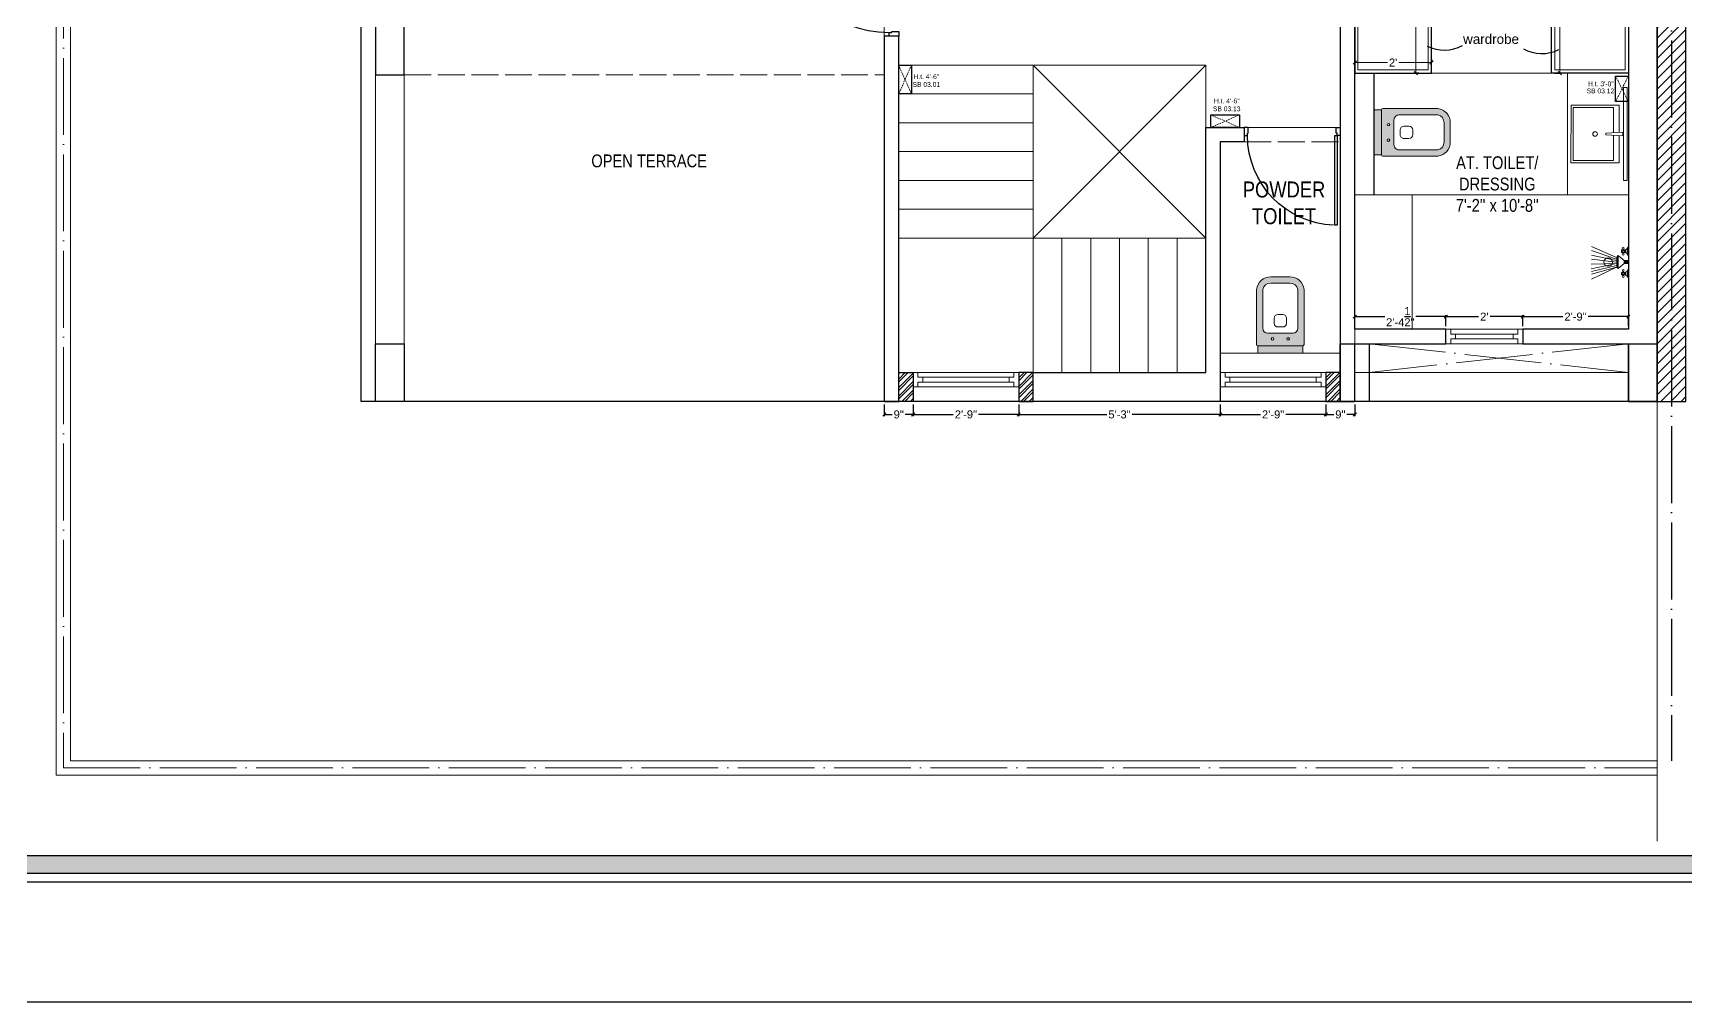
# Model space of a CAD drawing. Header units: millimetres. Extents: x 56222 to 3066687, y -650199 to -121287.
# Drawn here: x 149238 to 149755, y -177588 to -177285 of the extents above; entities that cross this region are included whole.
import ezdxf

# ---------------------------------------------------------------- set-up
doc = ezdxf.new("R2010")
doc.units = ezdxf.units.MM
doc.header["$MEASUREMENT"] = 0
doc.header["$PDMODE"] = 35
for name, pattern in [('ACAD_ISO02W100', [15, 12, -3]), ('ACAD_ISO04W100', [30, 24, -3, 0, -3]), ('DASHED', [0.75, 0.5, -0.25]), ('DASHED2', [0.375, 0.25, -0.125])]:
    doc.linetypes.add(name, pattern=pattern)
doc.layers.get('Defpoints').update_dxf_attribs({"color": 220})
doc.layers.add('AR DOOR', color=40, linetype='Continuous')
doc.layers.add('AR ELE-5', color=134, linetype='Continuous')
for name, color, linetype, lineweight in [('COLUMN', 1, 'Continuous', 30), ('dim05', 1, 'Continuous', 13), ('el', 7, 'Continuous', 20), ('ELEC-wires', 1, 'DASHED2', 13), ('Electrical', 84, 'Continuous', 30), ('ELEVATION ( SPIRAL STAIR )', 250, 'Continuous', 9), ('FIRST FLOOR', 7, 'Continuous', 9), ('FIRST FLOOR ( TEXT )', 7, 'Continuous', 9), ('FIRST FLOOR_( STAIR )', 251, 'Continuous', 9), ('FURNITURE', 32, 'Continuous', 9), ('GROUND FLOOR', 7, 'Continuous', 9), ('GROUND FLOOR  ( HATCH )', 251, 'Continuous', 9), ('GROUND FLOOR  ( PLINE )', 251, 'Continuous', 30), ('Labelling', 1, 'Continuous', 25), ('NAME PLATE', 7, 'Continuous', 25), ('SECOND FLOOR', 7, 'Continuous', 9), ('SECOND FLOOR  ( PLINE )', 251, 'Continuous', 30), ('SECOND FLOOR ( DW_RAIL )', 7, 'Continuous', 9), ('SECOND FLOOR ( PLine )', 7, 'Continuous', 30), ('SECOND FLOOR ( TEXT )', 7, 'Continuous', 9), ('UTILITY', 48, 'Continuous', 9), ('wall', 7, 'Continuous', 30), ('X_PLOT', 1, 'Continuous', 9), ('XX~SLAB ( BEAM )~ ( DIM )', 7, 'Continuous', 9), ('XX~STR BEAM', 5, 'ACAD_ISO02W100', 9)]:
    doc.layers.add(name, color=color, linetype=linetype, lineweight=lineweight)
doc.layers.add('XX~SLAB ( PLINE )', color=251, linetype='Continuous', plot=False)
doc.styles.add('Arial', font='arial.ttf')
doc.styles.add("Cn_BT_0'-0", font='swissc.ttf')
doc.styles.add('KATHA', font='swissc.ttf')
doc.styles.get("Standard").update_dxf_attribs({"font": 'arial.ttf', "height": 6})
doc.styles.add('style4', font='ARIALN.TTF')
doc.dimstyles.new('ISO-25', dxfattribs={"dimtxt": 2.5, "dimasz": 1, "dimexe": 0.5, "dimexo": 1, "dimtad": 0, "dimdec": 1, "dimlunit": 4, "dimtxsty": 'Standard', "dimblk": 'OBLIQUE', "dimcen": 2.5, "dimclrd": 1, "dimclre": 1, "dimclrt": 5, "dimadec": 0, "dimazin": 0, "dimtfac": 1, "dimtdec": 1, "dimtmove": 0, "dimatfit": 3, "dimfxl": 1, "dimlwd": -1, "dimarcsym": 0})

# ---------------------------------------------------------------- blocks, each defined once
blk = doc.blocks.new('LAYOUT FILE')
at = {"layer": 'NAME PLATE', "true_color": 0xd39e00}
h = blk.add_hatch(color=42, dxfattribs=at)
h.paths.add_polyline_path([(3346889.83, -513806.18), (3346889.83, -514260.7), (3347535.56, -514260.7), (3347535.56, -513806.18)])
h.paths.add_polyline_path([(3346894.36, -513810.71), (3347531.03, -513810.71), (3347531.03, -514256.17), (3346894.36, -514256.17)], flags=16)
at = {"layer": 'NAME PLATE', "color": 42, "true_color": 0xd39e00}
for points in [[(3346887.56, -513803.91), (3347537.83, -513803.91), (3347537.83, -514262.96), (3346887.56, -514262.96)], [(3346889.83, -513806.18), (3347535.56, -513806.18), (3347535.56, -514260.7), (3346889.83, -514260.7)], [(3346894.36, -513810.71), (3347531.03, -513810.71), (3347531.03, -514256.17), (3346894.36, -514256.17)]]:
    blk.add_lwpolyline(points, close=True, dxfattribs=at)
blk = doc.blocks.new('A$C3EC62B37')
at = {"layer": 'FURNITURE', "lineweight": 30, "ltscale": 0.25, "true_color": 0xffffff}
h = blk.add_hatch(color=7, dxfattribs=at)
h.dxf.hatch_style = 1
h.paths.add_polyline_path([(-12.22, 0), (-12.22, 2.35), (-26.26, 2.35), (-26.26, 0)])
h.paths.add_polyline_path([(-26.26, 2.35), (-12.22, 2.35, 0.414214), (-11.83, 2.74), (-11.83, 19.96, 0.388639), (-16.24, 23.87), (-22.38, 23.87, 0.379499), (-26.65, 19.96), (-26.65, 2.74, 0.414214)])
h.paths.add_polyline_path([(-15.35, 6.26), (-23.13, 6.26, -0.414214), (-24.7, 7.83), (-24.7, 19.96, -0.349567), (-22.37, 21.91), (-16.24, 21.91, -0.364948), (-13.78, 19.96), (-13.78, 7.83, -0.414214)], flags=16)
h.paths.add_polyline_path([(-18.46, 8.22), (-20.02, 8.22, -0.414214), (-21.2, 9.39), (-21.2, 10.96, -0.414214), (-20.02, 12.13), (-18.46, 12.13, -0.414214), (-17.28, 10.96), (-17.28, 9.39, -0.414214)], flags=0)
h.paths.add_polyline_path([(-22.06, 4.53, -1), (-21.27, 4.53, -1)], flags=16)
at = {"layer": 'FURNITURE', "color": 0, "linetype": 'ByBlock', "lineweight": -2}
for p, q in [((-22.24, 23.87), (-16.24, 23.87)), ((-22.24, 21.91), (-16.24, 21.91)), ((-26.65, 2.74), (-26.65, 19.96)), ((-24.7, 7.83), (-24.7, 19.96)), ((-13.78, 7.83), (-13.78, 19.96)), ((-11.83, 2.74), (-11.83, 19.96)), ((-21.2, 9.39), (-21.2, 10.96)), ((-20.02, 12.13), (-18.46, 12.13)), ((-17.28, 9.39), (-17.28, 10.96)), ((-23.13, 6.26), (-15.35, 6.26)), ((-20.02, 8.22), (-18.46, 8.22)), ((-26.26, 2.35), (-12.22, 2.35)), ((-26.26, 2.35), (-26.26, 0)), ((-26.26, 0), (-12.22, 0)), ((-26.26, 0), (-12.22, 0)), ((-12.22, 2.35), (-12.22, 0))]:
    blk.add_line(p, q, dxfattribs=at)
for centre in [(-21.66, 4.53), (-16.81, 4.53)]:
    blk.add_circle(centre, 0.391, dxfattribs=at)
for centre, radius, start, end in [((-22.31, 19.5), 4.37, 89.0873, 174.0395), ((-22.31, 19.48), 2.44, 88.437, 168.6348), ((-16.17, 19.5), 4.37, 5.9605, 90.9127), ((-16.17, 19.48), 2.44, 11.3652, 91.563), ((-20.02, 10.96), 1.17, 90, 180), ((-18.46, 10.96), 1.17, 0, 90), ((-23.13, 7.83), 1.57, 180, 270), ((-20.02, 9.39), 1.17, 180, 270), ((-18.46, 9.39), 1.17, 270, 0), ((-15.35, 7.83), 1.57, 270, 0), ((-26.26, 2.74), 0.391, 180, 270), ((-12.22, 2.74), 0.391, 270, 0)]:
    blk.add_arc(centre, radius, start, end, dxfattribs=at)
blk = doc.blocks.new('*U571')
for points in [[(-40, 0), (0, 0), (0, 30), (10, 30), (10, 100), (-40, 100)], [(0, 0), (0, -1120), (30, -1120), (30, 0)], [(1160, 0), (1120, 0), (1120, 30), (1110, 30), (1110, 100), (1160, 100)]]:
    blk.add_lwpolyline(points, close=True)
at = {"layer": 'AR ELE-5', "linetype": 'ByBlock', "ltscale": 15}
blk.add_arc((-2, 1), 1122, 272.373, 359.9653, dxfattribs=at)
blk = doc.blocks.new('*U255')
for points in [[(0, 0), (0, 1120), (-30, 1120), (-30, 0)], [(40, 0), (0, 0), (0, -30), (-10, -30), (-10, -100), (40, -100)], [(-1160, 0), (-1120, 0), (-1120, -30), (-1110, -30), (-1110, -100), (-1160, -100)]]:
    blk.add_lwpolyline(points, close=True)
at = {"layer": 'AR ELE-5', "linetype": 'ByBlock', "ltscale": 15}
blk.add_arc((2, -1), 1122, 92.373, 179.9653, dxfattribs=at)
blk = doc.blocks.new('_Oblique')
at = {"layer": 'wall', "color": 0, "lineweight": -2}
blk.add_line((-0.5, -0.5), (0.5, 0.5), dxfattribs=at)
blk = doc.blocks.new('*D690')
at = {"layer": 'Defpoints', "color": 0, "transparency": 16777216}
for p in [(149712.61, -177250.45), (149712.61, -177297.95), (149715.17, -177297.95)]:
    blk.add_point(p, dxfattribs=at)
at = {"layer": 'dim05', "color": 1, "linetype": 'Continuous', "lineweight": -2, "transparency": 16777216}
for p, q in [((149713.61, -177250.45), (149715.67, -177250.45)), ((149713.61, -177297.95), (149715.67, -177297.95))]:
    blk.add_line(p, q, dxfattribs=at)
at = {"layer": 'dim05', "color": 1, "linetype": 'Continuous', "transparency": 16777216}
for p, q in [((149715.17, -177250.45), (149715.17, -177272.38)), ((149715.17, -177297.95), (149715.17, -177276.03))]:
    blk.add_line(p, q, dxfattribs=at)
at = {"layer": 'dim05', "color": 1, "transparency": 16777216}
for p, rotation in [((149715.17, -177250.45), 90), ((149715.17, -177297.95), 270)]:
    blk.add_blockref('_Oblique', p, dxfattribs=dict(at, rotation=rotation))
at = {"layer": 'dim05', "color": 5, "lineweight": 25, "transparency": 16777216, "insert": (149715.17, -177274.2), "char_height": 2.5, "attachment_point": 5, "rotation": 90, "style": 'Arial'}
blk.add_mtext("4'", dxfattribs=at)
blk = doc.blocks.new('*D691')
at = {"layer": 'Defpoints', "color": 0, "transparency": 16777216}
for p in [(149672.11, -177250.45), (149670.21, -177297.95), (149672.11, -177297.95)]:
    blk.add_point(p, dxfattribs=at)
at = {"layer": 'dim05', "color": 1, "linetype": 'Continuous', "lineweight": -2, "transparency": 16777216}
for p, q in [((149671.11, -177250.45), (149669.71, -177250.45)), ((149671.11, -177297.95), (149669.71, -177297.95))]:
    blk.add_line(p, q, dxfattribs=at)
at = {"layer": 'dim05', "color": 1, "linetype": 'Continuous', "transparency": 16777216}
for p, q in [((149670.21, -177250.45), (149670.21, -177272.38)), ((149670.21, -177297.95), (149670.21, -177276.03))]:
    blk.add_line(p, q, dxfattribs=at)
at = {"layer": 'dim05', "color": 1, "transparency": 16777216}
for p, rotation in [((149670.21, -177250.45), 90), ((149670.21, -177297.95), 270)]:
    blk.add_blockref('_Oblique', p, dxfattribs=dict(at, rotation=rotation))
at = {"layer": 'dim05', "color": 5, "lineweight": 25, "transparency": 16777216, "insert": (149670.21, -177274.2), "char_height": 2.5, "attachment_point": 5, "rotation": 90, "style": 'Arial'}
blk.add_mtext("4'", dxfattribs=at)
blk = doc.blocks.new('*D692')
at = {"layer": 'Defpoints', "color": 0, "transparency": 16777216}
for p in [(149651.11, -177294.64), (149675.11, -177294.64), (149675.11, -177294.64)]:
    blk.add_point(p, dxfattribs=at)
at = {"layer": 'dim05', "color": 1, "linetype": 'Continuous', "lineweight": -2, "transparency": 16777216}
for p, q in [((149651.11, -177293.64), (149651.11, -177294.14)), ((149675.11, -177293.64), (149675.11, -177294.14))]:
    blk.add_line(p, q, dxfattribs=at)
at = {"layer": 'dim05', "color": 1, "linetype": 'Continuous', "transparency": 16777216}
for p, q in [((149651.11, -177294.64), (149661.31, -177294.64)), ((149675.11, -177294.64), (149664.9, -177294.64))]:
    blk.add_line(p, q, dxfattribs=at)
at = {"layer": 'dim05', "color": 1, "transparency": 16777216, "rotation": 180}
blk.add_blockref('_Oblique', (149651.11, -177294.64), dxfattribs=at)
at = {"layer": 'dim05', "color": 1, "transparency": 16777216}
blk.add_blockref('_Oblique', (149675.11, -177294.64), dxfattribs=at)
at = {"layer": 'dim05', "color": 5, "lineweight": 25, "transparency": 16777216, "insert": (149663.11, -177294.64), "char_height": 2.5, "attachment_point": 5, "style": 'Arial'}
blk.add_mtext("2'", dxfattribs=at)
blk = doc.blocks.new('A$C07311617')
at = {"layer": 'UTILITY'}
h = blk.add_hatch(color=7, dxfattribs=at)
h.paths.add_polyline_path([(-3.13, 2.02), (-3.13, 0), (-3.74, 0), (-3.74, 0.46), (-3.74, 1.42)])
h.paths.add_polyline_path([(-3.13, 0), (-3.13, -0.46), (-3.13, -2.02), (-3.74, -1.59), (-3.74, -0.46), (-3.74, 0)])
h = blk.add_hatch(color=7, dxfattribs=at)
h.paths.add_polyline_path([(0, 0.46), (0, 0), (-1.35, 0), (-1.35, 0.46)])
h.paths.add_polyline_path([(0, 0), (0, -0.46), (-1.35, -0.46), (-1.35, 0)])
at = {"layer": 'UTILITY', "color": 7}
for p, q in [((-3.74, 1.42), (-11.52, 4.9)), ((-3.74, 0.94), (-11.52, 3.66)), ((-3.74, 0.46), (-11.52, 2.15)), ((-3.74, 0), (-11.52, 0.93)), ((-3.13, 2.02), (-3.74, 1.42)), ((-3.13, -0.46), (-3.13, 2.02)), ((-1.35, 0.46), (-3.13, 2.02)), ((-3.13, 0.46), (-3.13, 1.42)), ((-1.74, 3.79), (-1.74, 4.05)), ((-1.74, 2.99), (-1.74, 2.72)), ((-1.47, 3.79), (-1.47, 4.05)), ((-1.47, 2.99), (-1.47, 2.72)), ((-1.35, -0.46), (-1.35, 0.46)), ((-1.35, 0.46), (0, 0.46)), ((-0.8, 3.9), (-0.8, 2.88)), ((-0.27, 2.44), (-0.27, 4.33)), ((0, -0.46), (0, 0.46)), ((-3.74, -0.46), (-11.62, -0.61)), ((-3.74, -0.46), (-11.57, -2.09)), ((-3.74, -1.03), (-11.52, -2.96)), ((-3.74, -1.59), (-11.52, -5.3)), ((-3.74, -1.59), (-11.52, -3.73)), ((-3.74, -1.59), (-3.13, -2.02)), ((-3.13, -0.46), (-3.13, -2.02)), ((-1.35, -0.46), (-3.13, -2.02)), ((-1.74, -3.22), (-1.74, -2.95)), ((-1.74, -4.02), (-1.74, -4.29)), ((-1.47, -3.22), (-1.47, -2.95)), ((-1.47, -4.02), (-1.47, -4.29)), ((-1.35, -0.46), (0, -0.46)), ((-0.8, -4.13), (-0.8, -3.11)), ((-0.27, -2.68), (-0.27, -4.56))]:
    blk.add_line(p, q, dxfattribs=at)
for points in [[(-1.35, 0.46), (-3.13, 2.02)], [(-3.13, -2.02), (-1.35, -0.46)]]:
    blk.add_lwpolyline(points, dxfattribs=at)
for points in [[(-1.07, 2.99), (-2.14, 2.99), (-2.14, 3.79), (-1.07, 3.79)], [(-1.07, -3.22), (-2.14, -3.22), (-2.14, -4.02), (-1.07, -4.02)]]:
    blk.add_lwpolyline(points, close=True, dxfattribs=at)
for centre, radius in [((-6.31, 0), 1.33), ((-1.6, 4.32), 0.298), ((-1.6, 3.39), 0.298), ((-1.6, 2.45), 0.298), ((-1.6, -2.69), 0.298), ((-1.6, -3.62), 0.298), ((-1.6, -4.55), 0.298)]:
    blk.add_circle(centre, radius, dxfattribs=at)
for centre, start, end in [((-1.47, 5.26), 285.2551, 344.7449), ((-1.47, 1.52), 15.2551, 74.7449), ((-1.47, -1.75), 285.2551, 344.7449), ((-1.47, -5.49), 15.2551, 74.7449)]:
    blk.add_arc(centre, 1.52, start, end, dxfattribs=at)
blk = doc.blocks.new('*D696')
at = {"layer": 'Defpoints', "color": 0, "transparency": 16777216}
for p in [(149504.11, -177400.45), (149513.11, -177400.45), (149513.11, -177404.55)]:
    blk.add_point(p, dxfattribs=at)
at = {"layer": 'dim05', "color": 5, "linetype": 'Continuous', "lineweight": -2, "transparency": 16777216}
for p, q in [((149504.11, -177401.45), (149504.11, -177405.05)), ((149513.11, -177401.45), (149513.11, -177405.05))]:
    blk.add_line(p, q, dxfattribs=at)
at = {"layer": 'dim05', "color": 5, "linetype": 'Continuous', "lineweight": 30, "transparency": 16777216}
for p, q in [((149504.11, -177404.55), (149506.54, -177404.55)), ((149513.11, -177404.55), (149510.67, -177404.55))]:
    blk.add_line(p, q, dxfattribs=at)
at = {"layer": 'dim05', "color": 5, "lineweight": 30, "transparency": 16777216, "rotation": 180}
blk.add_blockref('_Oblique', (149504.11, -177404.55), dxfattribs=at)
at = {"layer": 'dim05', "color": 5, "lineweight": 30, "transparency": 16777216}
blk.add_blockref('_Oblique', (149513.11, -177404.55), dxfattribs=at)
at = {"layer": 'dim05', "color": 5, "lineweight": 30, "transparency": 16777216, "insert": (149508.61, -177404.55), "char_height": 2.5, "attachment_point": 5, "style": 'Arial'}
blk.add_mtext('9"', dxfattribs=at)
blk = doc.blocks.new('*D697')
at = {"layer": 'Defpoints', "color": 0, "transparency": 16777216}
for p in [(149513.11, -177400.45), (149546.11, -177400.45), (149546.11, -177404.55)]:
    blk.add_point(p, dxfattribs=at)
at = {"layer": 'dim05', "color": 5, "linetype": 'Continuous', "lineweight": -2, "transparency": 16777216}
for p, q in [((149513.11, -177401.45), (149513.11, -177405.05)), ((149546.11, -177401.45), (149546.11, -177405.05))]:
    blk.add_line(p, q, dxfattribs=at)
at = {"layer": 'dim05', "color": 5, "linetype": 'Continuous', "lineweight": 30, "transparency": 16777216}
for p, q in [((149513.11, -177404.55), (149525.64, -177404.55)), ((149546.11, -177404.55), (149533.57, -177404.55))]:
    blk.add_line(p, q, dxfattribs=at)
at = {"layer": 'dim05', "color": 5, "lineweight": 30, "transparency": 16777216, "rotation": 180}
blk.add_blockref('_Oblique', (149513.11, -177404.55), dxfattribs=at)
at = {"layer": 'dim05', "color": 5, "lineweight": 30, "transparency": 16777216}
blk.add_blockref('_Oblique', (149546.11, -177404.55), dxfattribs=at)
at = {"layer": 'dim05', "color": 5, "lineweight": 30, "transparency": 16777216, "insert": (149529.61, -177404.55), "char_height": 2.5, "attachment_point": 5, "style": 'Arial'}
blk.add_mtext('2\'-9"', dxfattribs=at)
blk = doc.blocks.new('*D698')
at = {"layer": 'Defpoints', "color": 0, "transparency": 16777216}
for p in [(149546.11, -177400.45), (149609.11, -177400.45), (149609.11, -177404.55)]:
    blk.add_point(p, dxfattribs=at)
at = {"layer": 'dim05', "color": 5, "linetype": 'Continuous', "lineweight": -2, "transparency": 16777216}
for p, q in [((149546.11, -177401.45), (149546.11, -177405.05)), ((149609.11, -177401.45), (149609.11, -177405.05))]:
    blk.add_line(p, q, dxfattribs=at)
at = {"layer": 'dim05', "color": 5, "linetype": 'Continuous', "lineweight": 30, "transparency": 16777216}
for p, q in [((149546.11, -177404.55), (149573.66, -177404.55)), ((149609.11, -177404.55), (149581.55, -177404.55))]:
    blk.add_line(p, q, dxfattribs=at)
at = {"layer": 'dim05', "color": 5, "lineweight": 30, "transparency": 16777216, "rotation": 180}
blk.add_blockref('_Oblique', (149546.11, -177404.55), dxfattribs=at)
at = {"layer": 'dim05', "color": 5, "lineweight": 30, "transparency": 16777216}
blk.add_blockref('_Oblique', (149609.11, -177404.55), dxfattribs=at)
at = {"layer": 'dim05', "color": 5, "lineweight": 30, "transparency": 16777216, "insert": (149577.61, -177404.55), "char_height": 2.5, "attachment_point": 5, "style": 'Arial'}
blk.add_mtext('5\'-3"', dxfattribs=at)
blk = doc.blocks.new('*D699')
at = {"layer": 'Defpoints', "color": 0, "transparency": 16777216}
for p in [(149609.11, -177400.45), (149642.11, -177400.45), (149642.11, -177404.55)]:
    blk.add_point(p, dxfattribs=at)
at = {"layer": 'dim05', "color": 5, "linetype": 'Continuous', "lineweight": -2, "transparency": 16777216}
for p, q in [((149609.11, -177401.45), (149609.11, -177405.05)), ((149642.11, -177401.45), (149642.11, -177405.05))]:
    blk.add_line(p, q, dxfattribs=at)
at = {"layer": 'dim05', "color": 5, "linetype": 'Continuous', "lineweight": 30, "transparency": 16777216}
for p, q in [((149609.11, -177404.55), (149621.64, -177404.55)), ((149642.11, -177404.55), (149629.57, -177404.55))]:
    blk.add_line(p, q, dxfattribs=at)
at = {"layer": 'dim05', "color": 5, "lineweight": 30, "transparency": 16777216, "rotation": 180}
blk.add_blockref('_Oblique', (149609.11, -177404.55), dxfattribs=at)
at = {"layer": 'dim05', "color": 5, "lineweight": 30, "transparency": 16777216}
blk.add_blockref('_Oblique', (149642.11, -177404.55), dxfattribs=at)
at = {"layer": 'dim05', "color": 5, "lineweight": 30, "transparency": 16777216, "insert": (149625.61, -177404.55), "char_height": 2.5, "attachment_point": 5, "style": 'Arial'}
blk.add_mtext('2\'-9"', dxfattribs=at)
blk = doc.blocks.new('*D700')
at = {"layer": 'Defpoints', "color": 0, "transparency": 16777216}
for p in [(149642.11, -177400.45), (149651.11, -177400.45), (149651.11, -177404.55)]:
    blk.add_point(p, dxfattribs=at)
at = {"layer": 'dim05', "color": 5, "linetype": 'Continuous', "lineweight": -2, "transparency": 16777216}
for p, q in [((149642.11, -177401.45), (149642.11, -177405.05)), ((149651.11, -177401.45), (149651.11, -177405.05))]:
    blk.add_line(p, q, dxfattribs=at)
at = {"layer": 'dim05', "color": 5, "linetype": 'Continuous', "lineweight": 30, "transparency": 16777216}
for p, q in [((149642.11, -177404.55), (149644.54, -177404.55)), ((149651.11, -177404.55), (149648.67, -177404.55))]:
    blk.add_line(p, q, dxfattribs=at)
at = {"layer": 'dim05', "color": 5, "lineweight": 30, "transparency": 16777216, "rotation": 180}
blk.add_blockref('_Oblique', (149642.11, -177404.55), dxfattribs=at)
at = {"layer": 'dim05', "color": 5, "lineweight": 30, "transparency": 16777216}
blk.add_blockref('_Oblique', (149651.11, -177404.55), dxfattribs=at)
at = {"layer": 'dim05', "color": 5, "lineweight": 30, "transparency": 16777216, "insert": (149646.61, -177404.55), "char_height": 2.5, "attachment_point": 5, "style": 'Arial'}
blk.add_mtext('9"', dxfattribs=at)
blk = doc.blocks.new('*D701')
at = {"layer": 'Defpoints', "color": 0, "transparency": 16777216}
for p in [(149651.11, -177377.95), (149679.6, -177374.01), (149679.6, -177377.95)]:
    blk.add_point(p, dxfattribs=at)
at = {"layer": 'dim05', "color": 5, "linetype": 'Continuous', "lineweight": -2, "transparency": 16777216}
for p, q in [((149651.11, -177376.95), (149651.11, -177373.51)), ((149679.6, -177376.95), (149679.6, -177373.51))]:
    blk.add_line(p, q, dxfattribs=at)
at = {"layer": 'dim05', "color": 5, "linetype": 'Continuous', "lineweight": 30, "transparency": 16777216}
for p, q in [((149651.11, -177374.01), (149660.47, -177374.01)), ((149679.6, -177374.01), (149670.23, -177374.01))]:
    blk.add_line(p, q, dxfattribs=at)
at = {"layer": 'dim05', "color": 5, "lineweight": 30, "transparency": 16777216, "rotation": 180}
blk.add_blockref('_Oblique', (149651.11, -177374.01), dxfattribs=at)
at = {"layer": 'dim05', "color": 5, "lineweight": 30, "transparency": 16777216}
blk.add_blockref('_Oblique', (149679.6, -177374.01), dxfattribs=at)
at = {"layer": 'dim05', "color": 5, "lineweight": 30, "transparency": 16777216, "insert": (149665.35, -177374.01), "char_height": 2.5, "attachment_point": 5, "style": 'Arial'}
blk.add_mtext('2\'-4{\\H1x;\\S1/2;}"', dxfattribs=at)
blk = doc.blocks.new('*D702')
at = {"layer": 'Defpoints', "color": 0, "transparency": 16777216}
for p in [(149679.6, -177377.95), (149703.6, -177374.01), (149703.6, -177377.95)]:
    blk.add_point(p, dxfattribs=at)
at = {"layer": 'dim05', "color": 5, "linetype": 'Continuous', "lineweight": -2, "transparency": 16777216}
for p, q in [((149679.6, -177376.95), (149679.6, -177373.51)), ((149703.6, -177376.95), (149703.6, -177373.51))]:
    blk.add_line(p, q, dxfattribs=at)
at = {"layer": 'dim05', "color": 5, "linetype": 'Continuous', "lineweight": 30, "transparency": 16777216}
for p, q in [((149679.6, -177374.01), (149689.8, -177374.01)), ((149703.6, -177374.01), (149693.4, -177374.01))]:
    blk.add_line(p, q, dxfattribs=at)
at = {"layer": 'dim05', "color": 5, "lineweight": 30, "transparency": 16777216, "rotation": 180}
blk.add_blockref('_Oblique', (149679.6, -177374.01), dxfattribs=at)
at = {"layer": 'dim05', "color": 5, "lineweight": 30, "transparency": 16777216}
blk.add_blockref('_Oblique', (149703.6, -177374.01), dxfattribs=at)
at = {"layer": 'dim05', "color": 5, "lineweight": 30, "transparency": 16777216, "insert": (149691.6, -177374.01), "char_height": 2.5, "attachment_point": 5, "style": 'Arial'}
blk.add_mtext("2'", dxfattribs=at)
blk = doc.blocks.new('*D703')
at = {"layer": 'Defpoints', "color": 0, "transparency": 16777216}
for p in [(149703.6, -177377.95), (149736.61, -177374.01), (149736.61, -177377.95)]:
    blk.add_point(p, dxfattribs=at)
at = {"layer": 'dim05', "color": 5, "linetype": 'Continuous', "lineweight": -2, "transparency": 16777216}
for p, q in [((149703.6, -177376.95), (149703.6, -177373.51)), ((149736.61, -177376.95), (149736.61, -177373.51))]:
    blk.add_line(p, q, dxfattribs=at)
at = {"layer": 'dim05', "color": 5, "linetype": 'Continuous', "lineweight": 30, "transparency": 16777216}
for p, q in [((149703.6, -177374.01), (149716.13, -177374.01)), ((149736.61, -177374.01), (149724.07, -177374.01))]:
    blk.add_line(p, q, dxfattribs=at)
at = {"layer": 'dim05', "color": 5, "lineweight": 30, "transparency": 16777216, "rotation": 180}
blk.add_blockref('_Oblique', (149703.6, -177374.01), dxfattribs=at)
at = {"layer": 'dim05', "color": 5, "lineweight": 30, "transparency": 16777216}
blk.add_blockref('_Oblique', (149736.61, -177374.01), dxfattribs=at)
at = {"layer": 'dim05', "color": 5, "lineweight": 30, "transparency": 16777216, "insert": (149720.1, -177374.01), "char_height": 2.5, "attachment_point": 5, "style": 'Arial'}
blk.add_mtext('2\'-9"', dxfattribs=at)
blk = doc.blocks.new('6616')
at = {"color": 242, "linetype": 'DASHED', "true_color": 0xcd2027}
for p, q in [((386784.79, -36915.77), (386775.78, -36911.78)), ((386784.79, -36911.78), (386775.78, -36915.77))]:
    blk.add_line(p, q, dxfattribs=at)
at = {"layer": 'ELEC-wires', "color": 5, "linetype": 'ByBlock', "lineweight": 30, "ltscale": 4}
blk.add_lwpolyline([(386775.78, -36911.78), (386784.79, -36911.78), (386784.79, -36915.77), (386775.78, -36915.77)], close=True, dxfattribs=at)

msp = doc.modelspace()

# ---------------------------------------------------------------- hatches: boundary and pattern name
at = {"layer": 'GROUND FLOOR  ( HATCH )'}
h = msp.add_hatch(dxfattribs=at)
h.set_pattern_fill('ANSI31', color=6, scale=18, style=0)
h.set_pattern_definition([(45, (33213.9193, -14781.2783), (-1.590990258, 1.590990258), [])])
h.paths.add_polyline_path([(149754.6053, -177056.9526), (149745.6053, -177056.9526), (149745.6053, -177400.4527), (149754.6053, -177400.4527)])
at = {"layer": 'GROUND FLOOR  ( PLINE )', "lineweight": 5}
h = msp.add_hatch(dxfattribs=at)
h.set_pattern_fill('ANSI32', color=3, scale=5)
h.set_pattern_definition([(45, (276.9617, -13.41), (-1.325825215, 1.325825215), []), (45, (277.8456, -13.41), (-1.325825215, 1.325825215), [])])
h.paths.add_polyline_path([(149513.1053, -177391.4526), (149508.6053, -177391.4526), (149508.6053, -177400.4526), (149513.1053, -177400.4526)])
h.paths.add_polyline_path([(149550.6053, -177391.4526), (149546.1053, -177391.4526), (149546.1053, -177400.4526), (149550.6053, -177400.4526)])
h.paths.add_polyline_path([(149646.6052, -177391.4526), (149646.6052, -177400.4526)], flags=17)
h = msp.add_hatch(dxfattribs=at)
h.set_pattern_fill('ANSI32', color=3, scale=5)
h.set_pattern_definition([(45, (372.9617, -13.41), (-1.325825215, 1.325825215), []), (45, (373.8456, -13.41), (-1.325825215, 1.325825215), [])])
h.paths.add_polyline_path([(149646.6053, -177391.4526), (149642.1053, -177391.4526), (149642.1053, -177400.4526), (149646.6053, -177400.4526)])
h.paths.add_polyline_path([(149742.6052, -177391.4526), (149742.6052, -177400.4526)], flags=17)

# ---------------------------------------------------------------- linework, layer by layer
at = {"layer": 'COLUMN', "elevation": -0.1256}
for points in [[(149345.1053, -177382.4526), (149354.1053, -177382.4526), (149354.1053, -177400.4526), (149345.1053, -177400.4526)], [(149646.6053, -177382.4526), (149655.6053, -177382.4526), (149655.6053, -177400.4526), (149646.6053, -177400.4526)], [(149736.6053, -177382.4526), (149745.6053, -177382.4526), (149745.6053, -177400.4526), (149736.6053, -177400.4526)]]:
    msp.add_lwpolyline(points, close=True, dxfattribs=at)
at = {"layer": 'ELEVATION ( SPIRAL STAIR )', "color": 5, "elevation": -0.1256}
msp.add_lwpolyline([(149735.058, -177331.5123), (149736.2145, -177331.5123), (149736.2145, -177302.4134), (149735.058, -177302.4134)], close=True, dxfattribs=at)
at = {"layer": 'FIRST FLOOR', "color": 1}
msp.add_line((149550.6053, -177391.4526, -0.1256), (149550.6053, -177400.4526, -0.1256), dxfattribs=at)
at = {"layer": 'FIRST FLOOR_( STAIR )'}
for p, q in [((149550.6053, -177295.4526, -0.1256), (149508.6053, -177295.4526, -0.1256)), ((149550.6053, -177295.4526, -0.1256), (149550.6053, -177391.4526, -0.1256)), ((149550.6053, -177304.4526, -0.1256), (149508.6053, -177304.4526, -0.1256)), ((149550.6053, -177313.4526, -0.1256), (149508.6053, -177313.4526, -0.1256)), ((149550.6053, -177322.4526, -0.1256), (149508.6053, -177322.4526, -0.1256)), ((149550.6053, -177331.4526, -0.1256), (149508.6053, -177331.4526, -0.1256)), ((149550.6053, -177340.4526, -0.1256), (149508.6053, -177340.4526, -0.1256)), ((149604.6053, -177349.4526, -0.1256), (149508.6053, -177349.4526, -0.1256)), ((149559.6053, -177349.4526, -0.1256), (149559.6053, -177391.4526, -0.1256)), ((149568.6053, -177349.4526, -0.1256), (149568.6053, -177391.4526, -0.1256)), ((149577.6053, -177349.4526, -0.1256), (149577.6053, -177391.4526, -0.1256)), ((149586.6053, -177349.4526, -0.1256), (149586.6053, -177391.4526, -0.1256)), ((149595.6053, -177349.4526, -0.1256), (149595.6053, -177391.4526, -0.1256))]:
    msp.add_line(p, q, dxfattribs=at)
at = {"layer": 'FURNITURE'}
msp.add_line((149717.6053, -177335.9526, -0.1256), (149717.6053, -177297.9526, -0.1256), dxfattribs=at)
at = {"layer": 'FURNITURE', "lineweight": 30, "elevation": -0.1256}
msp.add_lwpolyline([(149651.1053, -177250.4527), (149651.1053, -177297.9526), (149675.1053, -177297.9526), (149675.1053, -177250.4526), (149651.1053, -177250.4526)], dxfattribs=at)
at = {"layer": 'FURNITURE', "elevation": -0.1256}
for points in [[(149652.1053, -177251.4526), (149652.1053, -177296.9526), (149674.1053, -177296.9526), (149674.1053, -177251.4526)], [(149735.6053, -177251.4526), (149735.6053, -177296.9526), (149713.6053, -177296.9526), (149713.6053, -177251.4526)], [(149729.5641, -177316.6735), (149729.5637, -177317.2451), (149734.8605, -177317.5029), (149734.8612, -177316.4227)], [(149651.1053, -177335.9526), (149669.1053, -177335.9526), (149669.1053, -177377.9526), (149651.1053, -177377.9526)]]:
    msp.add_lwpolyline(points, close=True, dxfattribs=at)
at = {"layer": 'FURNITURE', "lineweight": 30, "elevation": -0.1256}
msp.add_lwpolyline([(149712.6053, -177250.4526), (149736.6053, -177250.4526), (149736.6053, -177297.9526), (149712.6053, -177297.9526)], close=True, dxfattribs=at)
at = {"layer": 'FURNITURE', "elevation": -0.1256}
for points in [[(149733.7803, -177317.4504), (149733.7658, -177325.9614), (149718.6719, -177325.9526), (149718.6925, -177307.9527), (149733.7864, -177307.9614), (149733.7809, -177316.4738)], [(149731.9799, -177317.3627), (149731.9659, -177325.24), (149719.3925, -177325.233), (149719.4122, -177308.6733), (149731.9855, -177308.6804), (149731.9804, -177316.5591)]]:
    msp.add_lwpolyline(points, dxfattribs=at)
at = {"layer": 'FURNITURE'}
msp.add_circle((149726.2188, -177316.957, -0.1256), 0.7202, dxfattribs=at)
at = {"layer": 'GROUND FLOOR'}
for p, q in [((149745.6052, -177016.9038, -0.1256), (149745.6052, -177537.8366, -0.1256)), ((149245.3553, -177050.2026, -0.1256), (149245.3553, -177517.2026, -0.1256)), ((149249.8553, -177054.7026, -0.1256), (149249.8553, -177512.7026, -0.1256)), ((149651.1053, -177297.9526, -0.1256), (149736.6053, -177297.9526, -0.1256)), ((149651.1053, -177335.9526, -0.1256), (149736.6053, -177335.9526, -0.1256)), ((149249.8553, -177512.7026, -0.1256), (149745.6053, -177512.7026, -0.1256)), ((149245.3553, -177517.2026, -0.1256), (149745.6053, -177517.2026, -0.1256))]:
    msp.add_line(p, q, dxfattribs=at)
at = {"layer": 'GROUND FLOOR', "color": 1, "linetype": 'ACAD_ISO04W100'}
msp.add_line((149750.1053, -177016.9038, -0.1256), (149750.1053, -177400.4526, -0.1256), dxfattribs=at)
at = {"layer": 'GROUND FLOOR', "color": 1, "linetype": 'ACAD_ISO04W100', "elevation": -0.1256}
msp.add_lwpolyline([(149745.6052, -177052.4526), (149247.6053, -177052.4526), (149247.6053, -177514.9526), (149745.6053, -177514.9526)], dxfattribs=at)
at = {"layer": 'GROUND FLOOR', "color": 6, "lineweight": 30, "elevation": -0.1256}
msp.add_lwpolyline([(149754.6053, -177056.9526), (149745.6053, -177056.9526), (149745.6053, -177400.4527), (149754.6053, -177400.4527)], close=True, dxfattribs=at)
at = {"layer": 'GROUND FLOOR  ( PLINE )', "elevation": -0.1256}
msp.add_lwpolyline([(149657.1053, -177297.9526), (149657.1053, -177335.9526)], dxfattribs=at)
at = {"layer": 'GROUND FLOOR  ( PLINE )', "color": 3, "elevation": -0.1256}
for points in [[(149508.6053, -177391.4526), (149513.1053, -177391.4526), (149513.1053, -177400.4526), (149508.6053, -177400.4526)], [(149550.6053, -177391.4526), (149546.1053, -177391.4526), (149546.1053, -177400.4526), (149550.6053, -177400.4526)], [(149646.6053, -177391.4526), (149642.1053, -177391.4526), (149642.1053, -177400.4526), (149646.6053, -177400.4526)]]:
    msp.add_lwpolyline(points, close=True, dxfattribs=at)
at = {"layer": 'Labelling', "color": 1}
for centre, start, end in [((149679.0964, -177278.8894, -0.0564), 243.327677, 298.632473), ((149709.5088, -177279.9831, -0.0564), 241.367527, 296.672323)]:
    msp.add_arc(centre, 11.8685, start, end, dxfattribs=at)
at = {"layer": 'SECOND FLOOR'}
for p, q in [((149345.1053, -177089.9526, -0.1256), (149345.1053, -177400.4526, -0.1256)), ((149354.1053, -177400.4526, -0.1256), (149354.1053, -177250.4526, -0.1256)), ((149504.1053, -177400.4526, -0.1256), (149504.1053, -177250.4526, -0.1256)), ((149646.6053, -177250.4526, -0.1256), (149646.6053, -177400.4526, -0.1256)), ((149651.1053, -177250.4526, -0.1256), (149651.1053, -177400.4526, -0.1256)), ((149736.6053, -177250.4526, -0.1256), (149736.6053, -177377.9526, -0.1256)), ((149504.1053, -177286.4526, -0.1256), (149508.6053, -177286.4526, -0.1256)), ((149508.6053, -177400.4526, -0.1256), (149508.6053, -177286.4526, -0.1256)), ((149354.1053, -177298.4526, -0.1256), (149345.1053, -177298.4526, -0.1256)), ((149604.6053, -177314.9526, -0.1256), (149604.6053, -177391.4526, -0.1256)), ((149646.6053, -177314.9526, -0.1256), (149604.6053, -177314.9526, -0.1256)), ((149616.6053, -177319.4526, -0.1256), (149609.1053, -177319.4526, -0.1256)), ((149609.1053, -177319.4526, -0.1256), (149609.1053, -177400.4526, -0.1256)), ((149651.1053, -177377.9526, -0.1256), (149736.6053, -177377.9526, -0.1256)), ((149651.1053, -177382.4526, -0.1256), (149736.6053, -177382.4526, -0.1256)), ((149736.6053, -177382.4526, -0.1256), (149736.6053, -177400.4526, -0.1256)), ((149646.6053, -177385.4526, -0.1256), (149609.1053, -177385.4526, -0.1256)), ((149604.6053, -177391.4526, -0.1256), (149508.6053, -177391.4526, -0.1256)), ((149646.6053, -177391.4526, -0.1256), (149609.1053, -177391.4526, -0.1256)), ((149736.6053, -177391.4526, -0.1256), (149651.1053, -177391.4526, -0.1256)), ((149745.6053, -177400.4526, -0.1256), (149345.1053, -177400.4526, -0.1256))]:
    msp.add_line(p, q, dxfattribs=at)
at = {"layer": 'SECOND FLOOR', "linetype": 'ACAD_ISO02W100', "ltscale": 0.7}
msp.add_line((149616.6053, -177319.4526, -0.1256), (149646.6053, -177319.4526, -0.1256), dxfattribs=at)
at = {"layer": 'SECOND FLOOR', "color": 1, "linetype": 'ACAD_ISO04W100'}
for p, q in [((149655.6053, -177382.4526, -0.1256), (149736.6053, -177391.4526, -0.1256)), ((149736.6053, -177382.4526, -0.1256), (149655.6053, -177391.4526, -0.1256))]:
    msp.add_line(p, q, dxfattribs=at)
at = {"layer": 'SECOND FLOOR', "color": 1, "linetype": 'ACAD_ISO02W100', "ltscale": 0.7, "elevation": -0.1256}
msp.add_lwpolyline([(149354.1053, -177298.4526), (149504.1053, -177298.4526)], dxfattribs=at)
at = {"layer": 'SECOND FLOOR  ( PLINE )', "elevation": -0.1256}
for points in [[(149745.6053, -177089.9526), (149700.6053, -177089.9526), (149700.6053, -177094.4526), (149736.6053, -177094.4526), (149736.6053, -177245.9526), (149705.1053, -177245.9526), (149705.1053, -177250.4526), (149736.6053, -177250.4526), (149736.6053, -177377.9526), (149703.6002, -177377.9527), (149703.6002, -177382.4527), (149736.6053, -177382.4526), (149736.6053, -177400.4526), (149745.6053, -177400.4526)], [(149387.1053, -177245.9526), (149354.1053, -177245.9526), (149354.1053, -177197.2026), (149349.6053, -177197.2026), (149345.1053, -177197.2026), (149345.1053, -177298.4526), (149354.1053, -177298.4526), (149354.1053, -177250.4526), (149387.1053, -177250.4526)], [(149508.6053, -177286.4526), (149504.1053, -177286.4526), (149504.1053, -177400.4526), (149508.6053, -177400.4526)]]:
    msp.add_lwpolyline(points, close=True, dxfattribs=at)
at = {"layer": 'SECOND FLOOR ( DW_RAIL )', "color": 3, "elevation": -0.1256}
for points in [[(149703.6002, -177377.9527), (149702.1002, -177377.9527), (149702.1002, -177379.4527), (149700.6002, -177379.4527), (149700.6002, -177380.9527), (149682.6002, -177380.9527), (149682.6002, -177379.4527), (149681.1002, -177379.4527), (149681.1002, -177377.9527), (149679.6002, -177377.9527), (149679.6002, -177382.4527), (149681.1002, -177382.4527), (149681.1002, -177380.9527), (149682.6002, -177380.9527), (149682.6002, -177379.4527), (149700.6002, -177379.4527), (149700.6002, -177380.9527), (149702.1002, -177380.9527), (149702.1002, -177382.4527), (149703.6002, -177382.4527), (149703.6002, -177377.9527), (149679.6002, -177377.9527), (149679.6002, -177382.4527), (149703.6002, -177382.4527)], [(149546.1053, -177391.4526), (149544.6053, -177391.4526), (149544.6053, -177392.9526), (149543.1053, -177392.9526), (149543.1053, -177394.4526), (149516.1053, -177394.4526), (149516.1053, -177392.9526), (149514.6053, -177392.9526), (149514.6053, -177391.4526), (149513.1053, -177391.4526), (149513.1053, -177395.9526), (149514.6053, -177395.9526), (149514.6053, -177394.4526), (149516.1053, -177394.4526), (149516.1053, -177392.9526), (149543.1053, -177392.9526), (149543.1053, -177394.4526), (149544.6053, -177394.4526), (149544.6053, -177395.9526), (149546.1053, -177395.9526), (149546.1053, -177391.4526), (149513.1053, -177391.4526), (149513.1053, -177395.9526), (149546.1053, -177395.9526)], [(149642.1053, -177391.4526), (149640.6053, -177391.4526), (149640.6053, -177392.9526), (149639.1053, -177392.9526), (149639.1053, -177394.4526), (149612.1053, -177394.4526), (149612.1053, -177392.9526), (149610.6053, -177392.9526), (149610.6053, -177391.4526), (149609.1053, -177391.4526), (149609.1053, -177395.9526), (149610.6053, -177395.9526), (149610.6053, -177394.4526), (149612.1053, -177394.4526), (149612.1053, -177392.9526), (149639.1053, -177392.9526), (149639.1053, -177394.4526), (149640.6053, -177394.4526), (149640.6053, -177395.9526), (149642.1053, -177395.9526), (149642.1053, -177391.4526), (149609.1053, -177391.4526), (149609.1053, -177395.9526), (149642.1053, -177395.9526)]]:
    msp.add_lwpolyline(points, close=True, dxfattribs=at)
at = {"layer": 'SECOND FLOOR ( PLine )', "elevation": -0.1256}
for points in [[(149651.1053, -177382.4526), (149679.6002, -177382.4526), (149679.6002, -177377.9527), (149651.1053, -177377.9526), (149651.1053, -177250.4526), (149675.1053, -177250.4526), (149675.1053, -177245.9526), (149646.6053, -177245.9526), (149646.6053, -177250.4526), (149646.6053, -177250.4526), (149646.6053, -177400.4526), (149651.1053, -177400.4526)], [(149609.1053, -177314.9526), (149616.6053, -177314.9526), (149616.6053, -177319.4526), (149609.1053, -177319.4526), (149609.1053, -177319.4526), (149609.1053, -177400.4526), (149550.6053, -177400.4526), (149550.6053, -177391.4526), (149604.6053, -177391.4526), (149604.6053, -177314.9526)]]:
    msp.add_lwpolyline(points, close=True, dxfattribs=at)
at = {"layer": 'X_PLOT', "linetype": 'ACAD_ISO04W100', "lineweight": 30}
msp.add_line((149750.1053, -177016.9038, -0.1256), (149750.1053, -177512.7026, -0.1256), dxfattribs=at)
at = {"layer": 'XX~SLAB ( BEAM )~ ( DIM )'}
for p, q in [((149604.6053, -177349.4526, -0.1256), (149550.6053, -177295.4526, -0.1256)), ((149550.6053, -177349.4526, -0.1256), (149604.6053, -177295.4526, -0.1256))]:
    msp.add_line(p, q, dxfattribs=at)
at = {"layer": 'XX~SLAB ( BEAM )~ ( DIM )', "color": 242, "linetype": 'DASHED', "true_color": 0xcd2027}
for p, q in [((149736.6053, -177298.8586, -0.1256), (149732.6053, -177306.8586, -0.1256)), ((149732.6053, -177298.8586, -0.1256), (149736.6053, -177306.8586, -0.1256))]:
    msp.add_line(p, q, dxfattribs=at)
at = {"layer": 'XX~SLAB ( BEAM )~ ( DIM )', "color": 244, "lineweight": 30, "true_color": 0x991b1e}
msp.add_lwpolyline([(150032.5975, -176934.95), (147249.7124, -176934.95), (147249.7124, -177588.0074), (150032.5975, -177588.0074)], close=True, dxfattribs=at)
at = {"layer": 'XX~SLAB ( BEAM )~ ( DIM )', "elevation": -0.1256}
msp.add_lwpolyline([(149550.6053, -177295.4526), (149604.6053, -177295.4526), (149604.6053, -177349.4526), (149550.6053, -177349.4526)], close=True, dxfattribs=at)
at = {"layer": 'XX~SLAB ( PLINE )', "elevation": -0.1256}
msp.add_lwpolyline([(149340.6053, -177089.9526), (149745.6053, -177089.9526), (149745.6053, -177400.4526), (149736.6053, -177400.4526), (149716.8006, -177400.4526), (149676.4635, -177400.4526), (149651.1053, -177400.4526), (149504.1053, -177400.4526), (149430.8617, -177400.4526), (149340.6053, -177400.4526)], close=True, dxfattribs=at)
at = {"layer": 'XX~STR BEAM', "lineweight": 30, "elevation": -0.1256}
msp.add_lwpolyline([(149732.6053, -177298.8586), (149736.6053, -177298.8586), (149736.6053, -177306.8586), (149732.6053, -177306.8586)], close=True, dxfattribs=at)

# ---------------------------------------------------------------- block references
at = {"layer": 'AR DOOR', "linetype": 'ByBlock', "lineweight": -2, "extrusion": (0, 0, -1), "xscale": -0.02999999999996949, "yscale": 0.02999999999996949, "zscale": -0.02999999999996949, "rotation": 270}
msp.add_blockref('*U255', (-149505.6053, -177251.6526, 0.1256), dxfattribs=at)
at = {"layer": 'AR DOOR', "linetype": 'ByBlock', "lineweight": -2, "extrusion": (0, 0, -1), "xscale": 0.02500000000004618, "yscale": 0.02500000000004618, "zscale": -0.02500000000004618}
msp.add_blockref('*U571', (-149645.6053, -177317.4526, 0.1256), dxfattribs=at)
at = {"layer": 'el', "color": 1}
for p, rotation in [((112596.8215, -564080.2435, -0.1256), 90), ((536390.8925, -214226.7364, -0.1256), 180)]:
    msp.add_blockref('6616', p, dxfattribs=dict(at, rotation=rotation))
at = {"layer": 'FURNITURE', "rotation": 270.0000000028459}
msp.add_blockref('A$C3EC62B37', (149657.1053, -177335.6916, -0.1256), dxfattribs=at)
at = {"layer": 'FURNITURE', "lineweight": 18, "rotation": 0.03312803684924393}
msp.add_blockref('A$C07311617', (149736.6053, -177356.9526, -0.1256), dxfattribs=at)
at = {"layer": 'FURNITURE'}
msp.add_blockref('A$C3EC62B37', (149647.0942, -177385.4526, -0.1256), dxfattribs=at)
at = {"layer": 'NAME PLATE', "lineweight": 0, "xscale": 1.209046105522275, "yscale": 1.209046105522275, "zscale": 1.209046105522275}
msp.add_blockref('LAYOUT FILE', (-3897365.9913, 444216.993), dxfattribs=at)

# ---------------------------------------------------------------- texts
at = {"layer": 'Electrical', "color": 5, "transparency": 33554687}
for s, p in [('SB 03.01', (149512.942, -177302.2497, -0.1256)), ('SB 03.12', (149723.571, -177304.2648, -0.1256)), ('SB 03.13', (149606.8017, -177309.8553))]:
    msp.add_text(s, height=1.5, dxfattribs=at).set_placement(p)
at = {"layer": 'Electrical', "color": 240, "true_color": 0xed1f24, "transparency": 33554687}
for s, p in [('H.t. 4\'-6"', (149513.2542, -177299.7873, -0.1256)), ('H.t. 3\'-0"', (149724.0222, -177302.067, -0.1256)), ('H.t. 4\'-6"', (149607.1139, -177307.3929))]:
    msp.add_text(s, height=1.5, dxfattribs=at).set_placement(p)
at = {"layer": 'FIRST FLOOR ( TEXT )', "char_height": 4, "attachment_point": 5, "style": 'KATHA'}
for s, insert in [('OPEN TERRACE', (149430.6301, -177325.3949, -0.1256)), ("AT. TOILET/\\PDRESSING\\P7'-2'' x 10'-8''", (149695.645, -177332.6218, -0.1256))]:
    msp.add_mtext(s, dxfattribs=dict(at, insert=insert))
at = {"layer": 'Labelling', "color": 1, "insert": (149693.7038, -177287.3416, -0.1262), "char_height": 3, "width": 33.454272, "attachment_point": 5, "style": 'style4'}
msp.add_mtext('\\A1;{\\fArial|b0|i0|c0|p34;wardrobe}', dxfattribs=at)
at = {"layer": 'SECOND FLOOR ( TEXT )', "insert": (149629.024, -177338.5002, -0.1256), "char_height": 5, "attachment_point": 5, "style": "Cn_BT_0'-0"}
msp.add_mtext('POWDER\\PTOILET', dxfattribs=at)

# ---------------------------------------------------------------- dimensions: what is measured, and where the dimension line sits
at = {"layer": 'dim05', "color": 27, "lineweight": 25, "true_color": 0x7d5120}
for base, p1, p2, picture, middle in [((149670.210073222, -177297.9526481525, -0.1256346067), (149672.1053122208, -177250.4526481524, -0.1256346067), (149672.1053122208, -177297.9526481525, -0.1256346067), '*D691', (149670.2100732219, -177274.2026481525, -0.1256346067)), ((149715.1657736282, -177297.9526481525, -0.1256346067), (149712.6053122208, -177250.4526481524, -0.1256346067), (149712.6053122208, -177297.9526481525, -0.1256346067), '*D690', (149715.1657736281, -177274.2026481525, -0.1256346067))]:
    dim = msp.add_linear_dim(base=base, p1=p1, p2=p2, angle=90, dimstyle='ISO-25', override={"dimdec": 0, "dimtxsty": 'Arial'}, dxfattribs=at)
    dim.commit()
    dim.dimension.update_dxf_attribs({"geometry": picture, "text_midpoint": middle})
dim = msp.add_linear_dim(base=(149675.1053, -177294.6446, -0.1256), p1=(149651.1053, -177294.6446, -0.1256), p2=(149675.1053, -177294.6446, -0.1256), dimstyle='ISO-25', override={"dimtxsty": 'Arial'}, dxfattribs=at)
dim.commit()
dim.dimension.update_dxf_attribs({"geometry": '*D692', "text_midpoint": (149663.1053, -177294.6446, -0.1256)})
at = {"layer": 'dim05', "color": 27, "lineweight": 30, "true_color": 0x7d5120}
for base, p1, p2, picture, middle in [((149679.5999, -177374.0102, -0.1256), (149651.1054, -177377.9526, -0.1256), (149679.5999, -177377.9527, -0.1256), '*D701', (149665.3526, -177374.0102, -0.1256)), ((149703.6003, -177374.0102, -0.1256), (149679.5999, -177377.9527, -0.1256), (149703.6003, -177377.9527, -0.1256), '*D702', (149691.6001, -177374.0102, -0.1256)), ((149736.6053, -177374.0102, -0.1256), (149703.6003, -177377.9527, -0.1256), (149736.6053, -177377.9526, -0.1256), '*D703', (149720.1028, -177374.0102, -0.1256)), ((149513.1053, -177404.5489, -0.1256), (149504.1053, -177400.4526, -0.1256), (149513.1053, -177400.4526, -0.1256), '*D696', (149508.6053, -177404.5489, -0.1256)), ((149546.1053, -177404.5489, -0.1256), (149513.1053, -177400.4526, -0.1256), (149546.1053, -177400.4526, -0.1256), '*D697', (149529.6053, -177404.5489, -0.1256)), ((149609.1053, -177404.5489, -0.1256), (149546.1053, -177400.4526, -0.1256), (149609.1053, -177400.4526, -0.1256), '*D698', (149577.6053, -177404.5489, -0.1256)), ((149642.1053, -177404.5489, -0.1256), (149609.1053, -177400.4526, -0.1256), (149642.1053, -177400.4526, -0.1256), '*D699', (149625.6053, -177404.5489, -0.1256)), ((149651.1053, -177404.5489, -0.1256), (149642.1053, -177400.4526, -0.1256), (149651.1053, -177400.4526, -0.1256), '*D700', (149646.6053, -177404.5489, -0.1256))]:
    dim = msp.add_linear_dim(base=base, p1=p1, p2=p2, dimstyle='ISO-25', override={"dimtxsty": 'Arial', "dimclrd": 5, "dimclre": 5, "dimlwd": 30}, dxfattribs=at)
    dim.commit()
    dim.dimension.update_dxf_attribs({"geometry": picture, "text_midpoint": middle})

doc.saveas('drawing.dxf')
